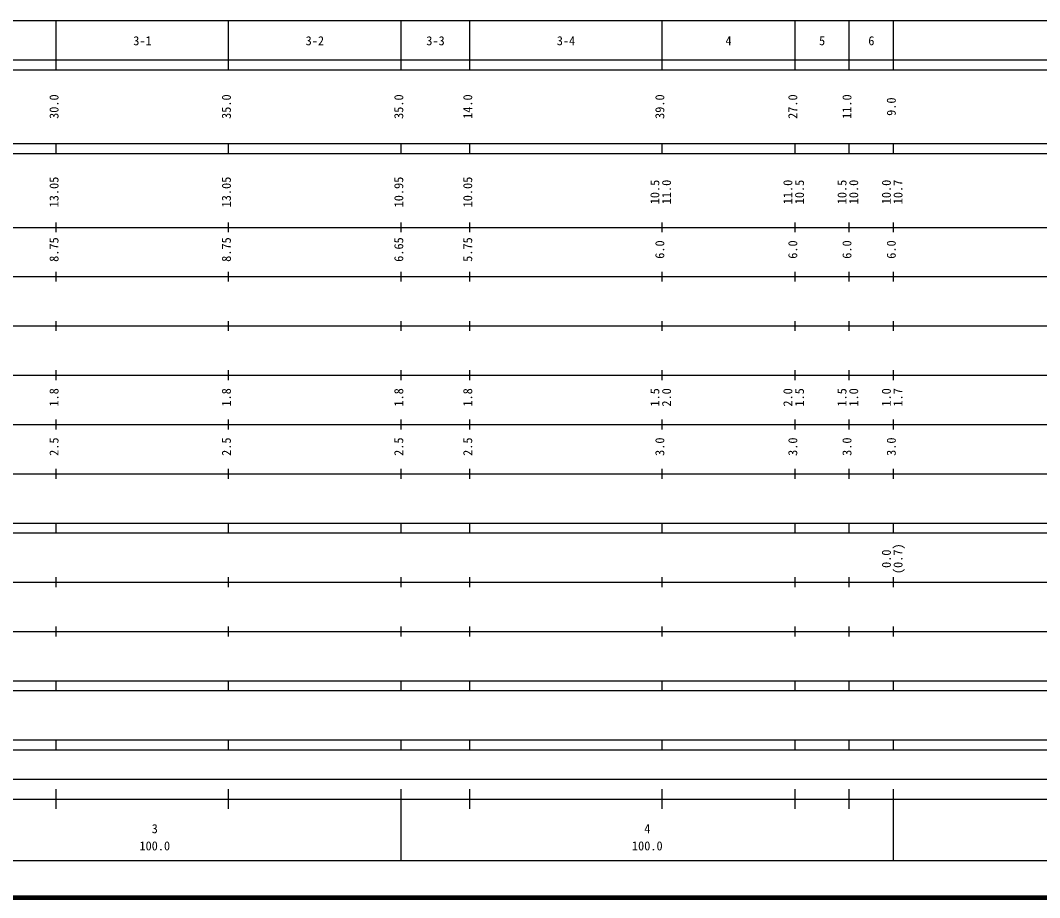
# Model space of a CAD drawing. Units: millimetres on the paper, enlarged 1000 times. Extents: x 40000 to 680000, y 20000 to 380000.
# Drawn here: x 290712 to 497662, y 20000 to 198000 of the extents above; entities that cross this region are included whole.
import ezdxf
from ezdxf.enums import TextEntityAlignment as Align

# ---------------------------------------------------------------- set-up
doc = ezdxf.new("R2010")
doc.units = ezdxf.units.MM
doc.header["$LTSCALE"] = 1000
doc.layers.add('M-TTL', color=2, linetype='Continuous', lineweight=140)
doc.layers.add('M-TTL-BAND', color=7, linetype='Continuous', lineweight=25)
doc.styles.add('ＭＳ ゴシック', font='')
doc.styles.get('ＭＳ ゴシック').set_extended_font_data('MS Gothic')

msp = doc.modelspace()

# ---------------------------------------------------------------- linework, layer by layer
at = {"layer": 'M-TTL'}
msp.add_line((40000, 20000), (680000, 20000), dxfattribs=at)
at = {"layer": 'M-TTL-BAND'}
for p, q in [((68000, 198000), (579000, 198000)), ((298000, 188000), (298000, 198000)), ((333000, 188000), (333000, 198000)), ((368000, 188000), (368000, 198000)), ((382000, 188000), (382000, 198000)), ((421000, 188000), (421000, 198000)), ((448000, 188000), (448000, 198000)), ((459000, 188000), (459000, 198000)), ((468000, 188000), (468000, 198000)), ((40000, 190000), (579000, 190000)), ((40000, 188000), (579000, 188000)), ((40000, 173000), (579000, 173000)), ((298000, 171000), (298000, 173000)), ((333000, 171000), (333000, 173000)), ((368000, 171000), (368000, 173000)), ((382000, 171000), (382000, 173000)), ((421000, 171000), (421000, 173000)), ((448000, 171000), (448000, 173000)), ((459000, 171000), (459000, 173000)), ((468000, 171000), (468000, 173000)), ((40000, 171000), (579000, 171000)), ((40000, 156000), (579000, 156000)), ((298000, 155000), (298000, 157000)), ((333000, 155000), (333000, 157000)), ((368000, 155000), (368000, 157000)), ((382000, 155000), (382000, 157000)), ((421000, 155000), (421000, 157000)), ((448000, 155000), (448000, 157000)), ((459000, 155000), (459000, 157000)), ((468000, 155000), (468000, 157000)), ((298000, 145000), (298000, 147000)), ((333000, 145000), (333000, 147000)), ((368000, 145000), (368000, 147000)), ((382000, 145000), (382000, 147000)), ((421000, 145000), (421000, 147000)), ((448000, 145000), (448000, 147000)), ((459000, 145000), (459000, 147000)), ((468000, 145000), (468000, 147000)), ((46000, 146000), (579000, 146000)), ((298000, 135000), (298000, 137000)), ((333000, 135000), (333000, 137000)), ((368000, 135000), (368000, 137000)), ((382000, 135000), (382000, 137000)), ((421000, 135000), (421000, 137000)), ((448000, 135000), (448000, 137000)), ((459000, 135000), (459000, 137000)), ((468000, 135000), (468000, 137000)), ((52000, 136000), (579000, 136000)), ((298000, 125000), (298000, 127000)), ((333000, 125000), (333000, 127000)), ((368000, 125000), (368000, 127000)), ((382000, 125000), (382000, 127000)), ((421000, 125000), (421000, 127000)), ((448000, 125000), (448000, 127000)), ((459000, 125000), (459000, 127000)), ((468000, 125000), (468000, 127000)), ((46000, 126000), (579000, 126000)), ((52000, 116000), (579000, 116000)), ((298000, 115000), (298000, 117000)), ((333000, 115000), (333000, 117000)), ((368000, 115000), (368000, 117000)), ((382000, 115000), (382000, 117000)), ((421000, 115000), (421000, 117000)), ((448000, 115000), (448000, 117000)), ((459000, 115000), (459000, 117000)), ((468000, 115000), (468000, 117000)), ((46000, 106000), (579000, 106000)), ((298000, 105000), (298000, 107000)), ((333000, 105000), (333000, 107000)), ((368000, 105000), (368000, 107000)), ((382000, 105000), (382000, 107000)), ((421000, 105000), (421000, 107000)), ((448000, 105000), (448000, 107000)), ((459000, 105000), (459000, 107000)), ((468000, 105000), (468000, 107000)), ((40000, 96000), (579000, 96000)), ((298000, 94000), (298000, 96000)), ((333000, 94000), (333000, 96000)), ((368000, 94000), (368000, 96000)), ((382000, 94000), (382000, 96000)), ((421000, 94000), (421000, 96000)), ((448000, 94000), (448000, 96000)), ((459000, 94000), (459000, 96000)), ((468000, 94000), (468000, 96000)), ((40000, 94000), (579000, 94000)), ((298000, 83000), (298000, 85000)), ((333000, 83000), (333000, 85000)), ((368000, 83000), (368000, 85000)), ((382000, 83000), (382000, 85000)), ((421000, 83000), (421000, 85000)), ((448000, 83000), (448000, 85000)), ((459000, 83000), (459000, 85000)), ((468000, 83000), (468000, 85000)), ((49000, 84000), (579000, 84000)), ((298000, 73000), (298000, 75000)), ((333000, 73000), (333000, 75000)), ((368000, 73000), (368000, 75000)), ((382000, 73000), (382000, 75000)), ((421000, 73000), (421000, 75000)), ((448000, 73000), (448000, 75000)), ((459000, 73000), (459000, 75000)), ((468000, 73000), (468000, 75000)), ((40000, 74000), (579000, 74000)), ((40000, 64000), (579000, 64000)), ((298000, 62000), (298000, 64000)), ((333000, 62000), (333000, 64000)), ((368000, 62000), (368000, 64000)), ((382000, 62000), (382000, 64000)), ((421000, 62000), (421000, 64000)), ((448000, 62000), (448000, 64000)), ((459000, 62000), (459000, 64000)), ((468000, 62000), (468000, 64000)), ((40000, 62000), (579000, 62000)), ((40000, 52000), (579000, 52000)), ((298000, 50000), (298000, 52000)), ((333000, 50000), (333000, 52000)), ((368000, 50000), (368000, 52000)), ((382000, 50000), (382000, 52000)), ((421000, 50000), (421000, 52000)), ((448000, 50000), (448000, 52000)), ((459000, 50000), (459000, 52000)), ((468000, 50000), (468000, 52000)), ((40000, 50000), (579000, 50000)), ((71000, 44000), (565000, 44000)), ((298000, 38000), (298000, 42000)), ((333000, 38000), (333000, 42000)), ((368000, 27500), (368000, 42000)), ((382000, 38000), (382000, 42000)), ((421000, 38000), (421000, 42000)), ((448000, 38000), (448000, 42000)), ((459000, 38000), (459000, 42000)), ((468000, 27500), (468000, 42000)), ((40000, 40000), (579000, 40000)), ((68000, 27500), (579000, 27500))]:
    msp.add_line(p, q, dxfattribs=at)

# ---------------------------------------------------------------- texts
at = {"layer": 'M-TTL-BAND', "style": 'ＭＳ ゴシック'}
for s, p in [('3-1', (315500, 192405)), ('3-2', (350500, 192405)), ('3-3', (375000, 192405)), ('3-4', (401500, 192405)), ('4', (434500, 192405)), ('5', (453500, 192405)), ('6', (463500, 192405)), ('3', (318000, 32523)), ('4', (418000, 32523)), ('100.0', (318000, 29033)), ('100.0', (418000, 29033))]:
    msp.add_text(s, height=1833, dxfattribs=at).set_placement(p, align=Align.BOTTOM_CENTER)
for s, p in [('30.0', (299000, 180500)), ('35.0', (334000, 180500)), ('35.0', (369000, 180500)), ('14.0', (383000, 180500)), ('39.0', (422000, 180500)), ('27.0', (449000, 180500)), ('11.0', (460000, 180500)), ('9.0', (469000, 180500)), ('13.05', (299000, 163174)), ('13.05', (334000, 163174)), ('10.95', (369000, 163174)), ('10.05', (383000, 163174)), ('10.5', (421000, 163174)), ('11.0', (423370, 163174)), ('11.0', (448000, 163174)), ('10.5', (450370, 163174)), ('10.5', (459000, 163174)), ('10.0', (461370, 163174)), ('10.0', (468000, 163174)), ('10.7', (470370, 163174)), ('8.75', (299000, 151500)), ('8.75', (334000, 151500)), ('6.65', (369000, 151500)), ('5.75', (383000, 151500)), ('6.0', (422000, 151500)), ('6.0', (449000, 151500)), ('6.0', (460000, 151500)), ('6.0', (469000, 151500)), ('1.8', (299000, 121500)), ('1.8', (334000, 121500)), ('1.8', (369000, 121500)), ('1.8', (383000, 121500)), ('1.5', (421000, 121500)), ('2.0', (423370, 121500)), ('2.0', (448000, 121500)), ('1.5', (450370, 121500)), ('1.5', (459000, 121500)), ('1.0', (461370, 121500)), ('1.0', (468000, 121500)), ('1.7', (470370, 121500)), ('2.5', (299000, 111500)), ('2.5', (334000, 111500)), ('2.5', (369000, 111500)), ('2.5', (383000, 111500)), ('3.0', (422000, 111500)), ('3.0', (449000, 111500)), ('3.0', (460000, 111500)), ('3.0', (469000, 111500)), ('(0.7)', (470370, 88764)), ('0.0', (468000, 88764))]:
    msp.add_text(s, height=1833, rotation=90, dxfattribs=at).set_placement(p, align=Align.BOTTOM_CENTER)

doc.saveas('drawing.dxf')
